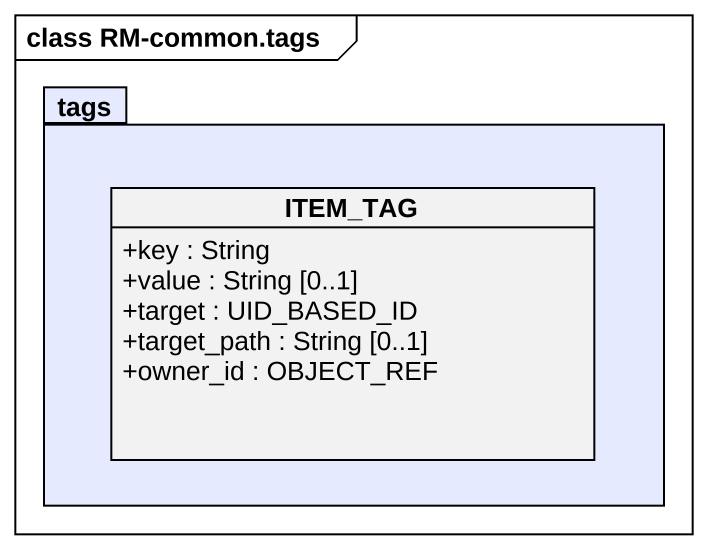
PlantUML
@startuml
mainframe class RM-common.tags
hide circle
hide empty members
skinparam classAttributeIconSize 0
package tags #E5EAFF {
  class ITEM_TAG {
    +key : String
    +value : String [0..1]
    +target : UID_BASED_ID
    +target_path : String [0..1]
    +owner_id : OBJECT_REF
  }
}
@enduml
